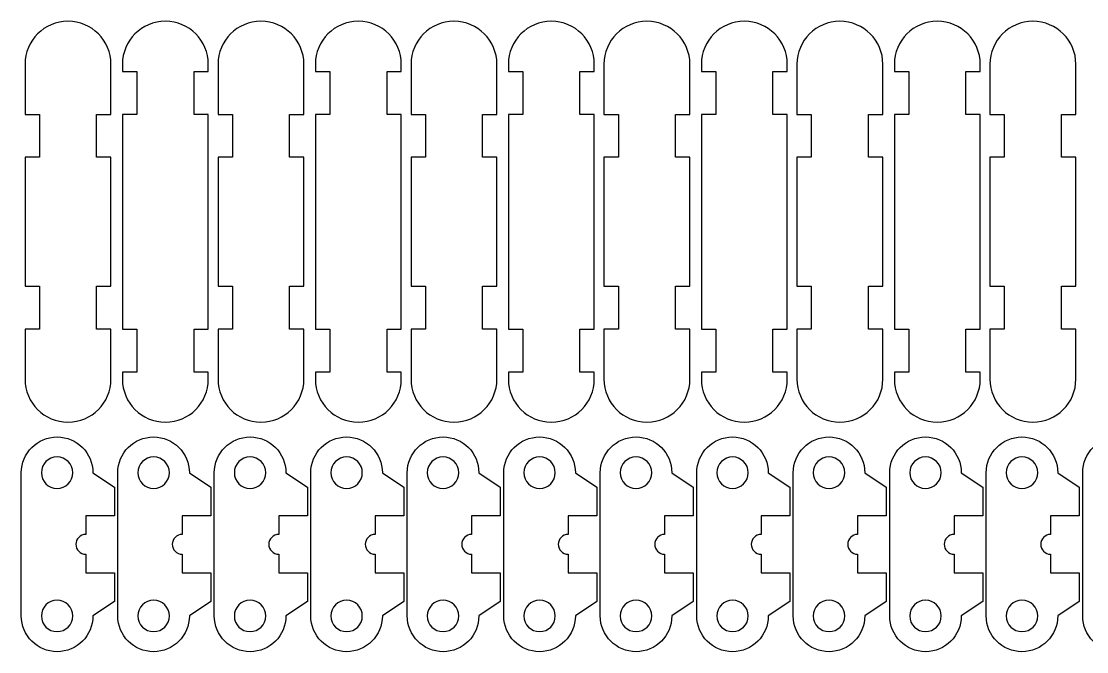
# Model space of a CAD drawing. Header units: inches. Extents: x 1117 to 1992, y -2324 to -585.
# Drawn here: x 1520.1 to 1594.5, y -2239.3 to -2195.3 of the extents above; entities that cross this region are included whole.
import ezdxf

# ---------------------------------------------------------------- set-up
doc = ezdxf.new("R2010")
doc.units = ezdxf.units.IN
doc.header["$MEASUREMENT"] = 0
doc.layers.add('Layer 1', color=7, linetype='Continuous')

msp = doc.modelspace()

# ---------------------------------------------------------------- linework, layer by layer
at = {"layer": 'Layer 1', "color": 18, "lineweight": 30, "true_color": 0x010101}
for points, knots in [([(1520.374, -2220.304), (1520.374, -2220.304), (1520.374, -2216.804), (1520.374, -2216.804), (1520.374, -2216.804), (1521.375, -2216.804), (1521.375, -2216.804), (1521.375, -2216.804), (1521.375, -2213.804), (1521.375, -2213.804), (1521.375, -2213.804), (1520.374, -2213.804), (1520.374, -2213.804), (1520.374, -2213.804), (1520.374, -2204.803), (1520.374, -2204.803), (1520.374, -2204.803), (1521.375, -2204.803), (1521.375, -2204.803), (1521.375, -2204.803), (1521.375, -2201.803), (1521.375, -2201.803), (1521.375, -2201.803), (1520.374, -2201.803), (1520.374, -2201.803), (1520.374, -2201.803), (1520.374, -2198.303), (1520.374, -2198.303), (1520.374, -2196.647), (1521.717, -2195.303), (1523.374, -2195.303), (1525.03, -2195.303), (1526.374, -2196.647), (1526.374, -2198.303), (1526.374, -2198.303), (1526.374, -2201.803), (1526.374, -2201.803), (1526.374, -2201.803), (1525.376, -2201.803), (1525.376, -2201.803), (1525.376, -2201.803), (1525.376, -2204.803), (1525.376, -2204.803), (1525.376, -2204.803), (1526.374, -2204.803), (1526.374, -2204.803), (1526.374, -2204.803), (1526.374, -2213.804), (1526.374, -2213.804), (1526.374, -2213.804), (1525.376, -2213.804), (1525.376, -2213.804), (1525.376, -2213.804), (1525.376, -2216.804), (1525.376, -2216.804), (1525.376, -2216.804), (1526.374, -2216.804), (1526.374, -2216.804), (1526.374, -2216.804), (1526.374, -2220.304), (1526.374, -2220.304), (1526.374, -2221.961), (1525.03, -2223.304), (1523.374, -2223.304), (1521.717, -2223.304), (1520.374, -2221.961), (1520.374, -2220.304)], [0, 0, 0, 0, 1, 1, 1, 2, 2, 2, 3, 3, 3, 4, 4, 4, 5, 5, 5, 6, 6, 6, 7, 7, 7, 8, 8, 8, 9, 9, 9, 10, 10, 10, 11, 11, 11, 12, 12, 12, 13, 13, 13, 14, 14, 14, 15, 15, 15, 16, 16, 16, 17, 17, 17, 18, 18, 18, 19, 19, 19, 20, 20, 20, 21, 21, 21, 22, 22, 22, 22]), ([(1527.175, -2220.304), (1527.175, -2220.304), (1527.175, -2219.805), (1527.175, -2219.805), (1527.175, -2219.805), (1528.176, -2219.805), (1528.176, -2219.805), (1528.176, -2219.805), (1528.176, -2216.805), (1528.176, -2216.805), (1528.176, -2216.805), (1527.175, -2216.805), (1527.175, -2216.805), (1527.175, -2216.805), (1527.175, -2201.805), (1527.175, -2201.805), (1527.175, -2201.805), (1528.176, -2201.805), (1528.176, -2201.805), (1528.176, -2201.805), (1528.176, -2198.804), (1528.176, -2198.804), (1528.176, -2198.804), (1527.175, -2198.804), (1527.175, -2198.804), (1527.175, -2198.804), (1527.175, -2198.303), (1527.175, -2198.303), (1527.175, -2196.647), (1528.518, -2195.303), (1530.175, -2195.303), (1531.832, -2195.303), (1533.175, -2196.647), (1533.175, -2198.303), (1533.175, -2198.303), (1533.175, -2198.804), (1533.175, -2198.804), (1533.175, -2198.804), (1532.177, -2198.804), (1532.177, -2198.804), (1532.177, -2198.804), (1532.177, -2201.805), (1532.177, -2201.805), (1532.177, -2201.805), (1533.175, -2201.805), (1533.175, -2201.805), (1533.175, -2201.805), (1533.175, -2216.805), (1533.175, -2216.805), (1533.175, -2216.805), (1532.177, -2216.805), (1532.177, -2216.805), (1532.177, -2216.805), (1532.177, -2219.805), (1532.177, -2219.805), (1532.177, -2219.805), (1533.175, -2219.805), (1533.175, -2219.805), (1533.175, -2219.805), (1533.175, -2220.304), (1533.175, -2220.304), (1533.175, -2221.961), (1531.832, -2223.304), (1530.175, -2223.304), (1528.518, -2223.304), (1527.175, -2221.961), (1527.175, -2220.304)], [0, 0, 0, 0, 1, 1, 1, 2, 2, 2, 3, 3, 3, 4, 4, 4, 5, 5, 5, 6, 6, 6, 7, 7, 7, 8, 8, 8, 9, 9, 9, 10, 10, 10, 11, 11, 11, 12, 12, 12, 13, 13, 13, 14, 14, 14, 15, 15, 15, 16, 16, 16, 17, 17, 17, 18, 18, 18, 19, 19, 19, 20, 20, 20, 21, 21, 21, 22, 22, 22, 22]), ([(1533.854, -2220.304), (1533.854, -2220.304), (1533.854, -2216.804), (1533.854, -2216.804), (1533.854, -2216.804), (1534.855, -2216.804), (1534.855, -2216.804), (1534.855, -2216.804), (1534.855, -2213.804), (1534.855, -2213.804), (1534.855, -2213.804), (1533.854, -2213.804), (1533.854, -2213.804), (1533.854, -2213.804), (1533.854, -2204.803), (1533.854, -2204.803), (1533.854, -2204.803), (1534.855, -2204.803), (1534.855, -2204.803), (1534.855, -2204.803), (1534.855, -2201.803), (1534.855, -2201.803), (1534.855, -2201.803), (1533.854, -2201.803), (1533.854, -2201.803), (1533.854, -2201.803), (1533.854, -2198.303), (1533.854, -2198.303), (1533.854, -2196.647), (1535.197, -2195.303), (1536.854, -2195.303), (1538.51, -2195.303), (1539.854, -2196.647), (1539.854, -2198.303), (1539.854, -2198.303), (1539.854, -2201.803), (1539.854, -2201.803), (1539.854, -2201.803), (1538.856, -2201.803), (1538.856, -2201.803), (1538.856, -2201.803), (1538.856, -2204.803), (1538.856, -2204.803), (1538.856, -2204.803), (1539.854, -2204.803), (1539.854, -2204.803), (1539.854, -2204.803), (1539.854, -2213.804), (1539.854, -2213.804), (1539.854, -2213.804), (1538.856, -2213.804), (1538.856, -2213.804), (1538.856, -2213.804), (1538.856, -2216.804), (1538.856, -2216.804), (1538.856, -2216.804), (1539.854, -2216.804), (1539.854, -2216.804), (1539.854, -2216.804), (1539.854, -2220.304), (1539.854, -2220.304), (1539.854, -2221.961), (1538.51, -2223.304), (1536.854, -2223.304), (1535.197, -2223.304), (1533.854, -2221.961), (1533.854, -2220.304)], [0, 0, 0, 0, 1, 1, 1, 2, 2, 2, 3, 3, 3, 4, 4, 4, 5, 5, 5, 6, 6, 6, 7, 7, 7, 8, 8, 8, 9, 9, 9, 10, 10, 10, 11, 11, 11, 12, 12, 12, 13, 13, 13, 14, 14, 14, 15, 15, 15, 16, 16, 16, 17, 17, 17, 18, 18, 18, 19, 19, 19, 20, 20, 20, 21, 21, 21, 22, 22, 22, 22]), ([(1540.655, -2220.304), (1540.655, -2220.304), (1540.655, -2219.805), (1540.655, -2219.805), (1540.655, -2219.805), (1541.656, -2219.805), (1541.656, -2219.805), (1541.656, -2219.805), (1541.656, -2216.805), (1541.656, -2216.805), (1541.656, -2216.805), (1540.655, -2216.805), (1540.655, -2216.805), (1540.655, -2216.805), (1540.655, -2201.805), (1540.655, -2201.805), (1540.655, -2201.805), (1541.656, -2201.805), (1541.656, -2201.805), (1541.656, -2201.805), (1541.656, -2198.804), (1541.656, -2198.804), (1541.656, -2198.804), (1540.655, -2198.804), (1540.655, -2198.804), (1540.655, -2198.804), (1540.655, -2198.303), (1540.655, -2198.303), (1540.655, -2196.647), (1541.998, -2195.303), (1543.655, -2195.303), (1545.312, -2195.303), (1546.655, -2196.647), (1546.655, -2198.303), (1546.655, -2198.303), (1546.655, -2198.804), (1546.655, -2198.804), (1546.655, -2198.804), (1545.657, -2198.804), (1545.657, -2198.804), (1545.657, -2198.804), (1545.657, -2201.805), (1545.657, -2201.805), (1545.657, -2201.805), (1546.655, -2201.805), (1546.655, -2201.805), (1546.655, -2201.805), (1546.655, -2216.805), (1546.655, -2216.805), (1546.655, -2216.805), (1545.657, -2216.805), (1545.657, -2216.805), (1545.657, -2216.805), (1545.657, -2219.805), (1545.657, -2219.805), (1545.657, -2219.805), (1546.655, -2219.805), (1546.655, -2219.805), (1546.655, -2219.805), (1546.655, -2220.304), (1546.655, -2220.304), (1546.655, -2221.961), (1545.312, -2223.304), (1543.655, -2223.304), (1541.998, -2223.304), (1540.655, -2221.961), (1540.655, -2220.304)], [0, 0, 0, 0, 1, 1, 1, 2, 2, 2, 3, 3, 3, 4, 4, 4, 5, 5, 5, 6, 6, 6, 7, 7, 7, 8, 8, 8, 9, 9, 9, 10, 10, 10, 11, 11, 11, 12, 12, 12, 13, 13, 13, 14, 14, 14, 15, 15, 15, 16, 16, 16, 17, 17, 17, 18, 18, 18, 19, 19, 19, 20, 20, 20, 21, 21, 21, 22, 22, 22, 22]), ([(1547.334, -2220.304), (1547.334, -2220.304), (1547.334, -2216.804), (1547.334, -2216.804), (1547.334, -2216.804), (1548.335, -2216.804), (1548.335, -2216.804), (1548.335, -2216.804), (1548.335, -2213.804), (1548.335, -2213.804), (1548.335, -2213.804), (1547.334, -2213.804), (1547.334, -2213.804), (1547.334, -2213.804), (1547.334, -2204.803), (1547.334, -2204.803), (1547.334, -2204.803), (1548.335, -2204.803), (1548.335, -2204.803), (1548.335, -2204.803), (1548.335, -2201.803), (1548.335, -2201.803), (1548.335, -2201.803), (1547.334, -2201.803), (1547.334, -2201.803), (1547.334, -2201.803), (1547.334, -2198.303), (1547.334, -2198.303), (1547.334, -2196.647), (1548.678, -2195.303), (1550.334, -2195.303), (1551.99, -2195.303), (1553.334, -2196.647), (1553.334, -2198.303), (1553.334, -2198.303), (1553.334, -2201.803), (1553.334, -2201.803), (1553.334, -2201.803), (1552.336, -2201.803), (1552.336, -2201.803), (1552.336, -2201.803), (1552.336, -2204.803), (1552.336, -2204.803), (1552.336, -2204.803), (1553.334, -2204.803), (1553.334, -2204.803), (1553.334, -2204.803), (1553.334, -2213.804), (1553.334, -2213.804), (1553.334, -2213.804), (1552.336, -2213.804), (1552.336, -2213.804), (1552.336, -2213.804), (1552.336, -2216.804), (1552.336, -2216.804), (1552.336, -2216.804), (1553.334, -2216.804), (1553.334, -2216.804), (1553.334, -2216.804), (1553.334, -2220.304), (1553.334, -2220.304), (1553.334, -2221.961), (1551.99, -2223.304), (1550.334, -2223.304), (1548.678, -2223.304), (1547.334, -2221.961), (1547.334, -2220.304)], [0, 0, 0, 0, 1, 1, 1, 2, 2, 2, 3, 3, 3, 4, 4, 4, 5, 5, 5, 6, 6, 6, 7, 7, 7, 8, 8, 8, 9, 9, 9, 10, 10, 10, 11, 11, 11, 12, 12, 12, 13, 13, 13, 14, 14, 14, 15, 15, 15, 16, 16, 16, 17, 17, 17, 18, 18, 18, 19, 19, 19, 20, 20, 20, 21, 21, 21, 22, 22, 22, 22]), ([(1554.135, -2220.304), (1554.135, -2220.304), (1554.135, -2219.805), (1554.135, -2219.805), (1554.135, -2219.805), (1555.136, -2219.805), (1555.136, -2219.805), (1555.136, -2219.805), (1555.136, -2216.805), (1555.136, -2216.805), (1555.136, -2216.805), (1554.135, -2216.805), (1554.135, -2216.805), (1554.135, -2216.805), (1554.135, -2201.805), (1554.135, -2201.805), (1554.135, -2201.805), (1555.136, -2201.805), (1555.136, -2201.805), (1555.136, -2201.805), (1555.136, -2198.804), (1555.136, -2198.804), (1555.136, -2198.804), (1554.135, -2198.804), (1554.135, -2198.804), (1554.135, -2198.804), (1554.135, -2198.303), (1554.135, -2198.303), (1554.135, -2196.647), (1555.478, -2195.303), (1557.135, -2195.303), (1558.792, -2195.303), (1560.135, -2196.647), (1560.135, -2198.303), (1560.135, -2198.303), (1560.135, -2198.804), (1560.135, -2198.804), (1560.135, -2198.804), (1559.137, -2198.804), (1559.137, -2198.804), (1559.137, -2198.804), (1559.137, -2201.805), (1559.137, -2201.805), (1559.137, -2201.805), (1560.135, -2201.805), (1560.135, -2201.805), (1560.135, -2201.805), (1560.135, -2216.805), (1560.135, -2216.805), (1560.135, -2216.805), (1559.137, -2216.805), (1559.137, -2216.805), (1559.137, -2216.805), (1559.137, -2219.805), (1559.137, -2219.805), (1559.137, -2219.805), (1560.135, -2219.805), (1560.135, -2219.805), (1560.135, -2219.805), (1560.135, -2220.304), (1560.135, -2220.304), (1560.135, -2221.961), (1558.792, -2223.304), (1557.135, -2223.304), (1555.478, -2223.304), (1554.135, -2221.961), (1554.135, -2220.304)], [0, 0, 0, 0, 1, 1, 1, 2, 2, 2, 3, 3, 3, 4, 4, 4, 5, 5, 5, 6, 6, 6, 7, 7, 7, 8, 8, 8, 9, 9, 9, 10, 10, 10, 11, 11, 11, 12, 12, 12, 13, 13, 13, 14, 14, 14, 15, 15, 15, 16, 16, 16, 17, 17, 17, 18, 18, 18, 19, 19, 19, 20, 20, 20, 21, 21, 21, 22, 22, 22, 22]), ([(1560.813, -2220.304), (1560.813, -2220.304), (1560.813, -2216.804), (1560.813, -2216.804), (1560.813, -2216.804), (1561.815, -2216.804), (1561.815, -2216.804), (1561.815, -2216.804), (1561.815, -2213.804), (1561.815, -2213.804), (1561.815, -2213.804), (1560.813, -2213.804), (1560.813, -2213.804), (1560.813, -2213.804), (1560.813, -2204.803), (1560.813, -2204.803), (1560.813, -2204.803), (1561.815, -2204.803), (1561.815, -2204.803), (1561.815, -2204.803), (1561.815, -2201.803), (1561.815, -2201.803), (1561.815, -2201.803), (1560.813, -2201.803), (1560.813, -2201.803), (1560.813, -2201.803), (1560.813, -2198.303), (1560.813, -2198.303), (1560.813, -2196.647), (1562.158, -2195.303), (1563.814, -2195.303), (1565.47, -2195.303), (1566.814, -2196.647), (1566.814, -2198.303), (1566.814, -2198.303), (1566.814, -2201.803), (1566.814, -2201.803), (1566.814, -2201.803), (1565.816, -2201.803), (1565.816, -2201.803), (1565.816, -2201.803), (1565.816, -2204.803), (1565.816, -2204.803), (1565.816, -2204.803), (1566.814, -2204.803), (1566.814, -2204.803), (1566.814, -2204.803), (1566.814, -2213.804), (1566.814, -2213.804), (1566.814, -2213.804), (1565.816, -2213.804), (1565.816, -2213.804), (1565.816, -2213.804), (1565.816, -2216.804), (1565.816, -2216.804), (1565.816, -2216.804), (1566.814, -2216.804), (1566.814, -2216.804), (1566.814, -2216.804), (1566.814, -2220.304), (1566.814, -2220.304), (1566.814, -2221.961), (1565.47, -2223.304), (1563.814, -2223.304), (1562.158, -2223.304), (1560.813, -2221.961), (1560.813, -2220.304)], [0, 0, 0, 0, 1, 1, 1, 2, 2, 2, 3, 3, 3, 4, 4, 4, 5, 5, 5, 6, 6, 6, 7, 7, 7, 8, 8, 8, 9, 9, 9, 10, 10, 10, 11, 11, 11, 12, 12, 12, 13, 13, 13, 14, 14, 14, 15, 15, 15, 16, 16, 16, 17, 17, 17, 18, 18, 18, 19, 19, 19, 20, 20, 20, 21, 21, 21, 22, 22, 22, 22]), ([(1567.615, -2220.304), (1567.615, -2220.304), (1567.615, -2219.805), (1567.615, -2219.805), (1567.615, -2219.805), (1568.616, -2219.805), (1568.616, -2219.805), (1568.616, -2219.805), (1568.616, -2216.805), (1568.616, -2216.805), (1568.616, -2216.805), (1567.615, -2216.805), (1567.615, -2216.805), (1567.615, -2216.805), (1567.615, -2201.805), (1567.615, -2201.805), (1567.615, -2201.805), (1568.616, -2201.805), (1568.616, -2201.805), (1568.616, -2201.805), (1568.616, -2198.804), (1568.616, -2198.804), (1568.616, -2198.804), (1567.615, -2198.804), (1567.615, -2198.804), (1567.615, -2198.804), (1567.615, -2198.303), (1567.615, -2198.303), (1567.615, -2196.647), (1568.958, -2195.303), (1570.615, -2195.303), (1572.272, -2195.303), (1573.615, -2196.647), (1573.615, -2198.303), (1573.615, -2198.303), (1573.615, -2198.804), (1573.615, -2198.804), (1573.615, -2198.804), (1572.616, -2198.804), (1572.616, -2198.804), (1572.616, -2198.804), (1572.616, -2201.805), (1572.616, -2201.805), (1572.616, -2201.805), (1573.615, -2201.805), (1573.615, -2201.805), (1573.615, -2201.805), (1573.615, -2216.805), (1573.615, -2216.805), (1573.615, -2216.805), (1572.616, -2216.805), (1572.616, -2216.805), (1572.616, -2216.805), (1572.616, -2219.805), (1572.616, -2219.805), (1572.616, -2219.805), (1573.615, -2219.805), (1573.615, -2219.805), (1573.615, -2219.805), (1573.615, -2220.304), (1573.615, -2220.304), (1573.615, -2221.961), (1572.272, -2223.304), (1570.615, -2223.304), (1568.958, -2223.304), (1567.615, -2221.961), (1567.615, -2220.304)], [0, 0, 0, 0, 1, 1, 1, 2, 2, 2, 3, 3, 3, 4, 4, 4, 5, 5, 5, 6, 6, 6, 7, 7, 7, 8, 8, 8, 9, 9, 9, 10, 10, 10, 11, 11, 11, 12, 12, 12, 13, 13, 13, 14, 14, 14, 15, 15, 15, 16, 16, 16, 17, 17, 17, 18, 18, 18, 19, 19, 19, 20, 20, 20, 21, 21, 21, 22, 22, 22, 22]), ([(1574.293, -2220.304), (1574.293, -2220.304), (1574.293, -2216.804), (1574.293, -2216.804), (1574.293, -2216.804), (1575.295, -2216.804), (1575.295, -2216.804), (1575.295, -2216.804), (1575.295, -2213.804), (1575.295, -2213.804), (1575.295, -2213.804), (1574.293, -2213.804), (1574.293, -2213.804), (1574.293, -2213.804), (1574.293, -2204.803), (1574.293, -2204.803), (1574.293, -2204.803), (1575.295, -2204.803), (1575.295, -2204.803), (1575.295, -2204.803), (1575.295, -2201.803), (1575.295, -2201.803), (1575.295, -2201.803), (1574.293, -2201.803), (1574.293, -2201.803), (1574.293, -2201.803), (1574.293, -2198.303), (1574.293, -2198.303), (1574.293, -2196.647), (1575.638, -2195.303), (1577.294, -2195.303), (1578.95, -2195.303), (1580.294, -2196.647), (1580.294, -2198.303), (1580.294, -2198.303), (1580.294, -2201.803), (1580.294, -2201.803), (1580.294, -2201.803), (1579.296, -2201.803), (1579.296, -2201.803), (1579.296, -2201.803), (1579.296, -2204.803), (1579.296, -2204.803), (1579.296, -2204.803), (1580.294, -2204.803), (1580.294, -2204.803), (1580.294, -2204.803), (1580.294, -2213.804), (1580.294, -2213.804), (1580.294, -2213.804), (1579.296, -2213.804), (1579.296, -2213.804), (1579.296, -2213.804), (1579.296, -2216.804), (1579.296, -2216.804), (1579.296, -2216.804), (1580.294, -2216.804), (1580.294, -2216.804), (1580.294, -2216.804), (1580.294, -2220.304), (1580.294, -2220.304), (1580.294, -2221.961), (1578.95, -2223.304), (1577.294, -2223.304), (1575.637, -2223.304), (1574.293, -2221.961), (1574.293, -2220.304)], [0, 0, 0, 0, 1, 1, 1, 2, 2, 2, 3, 3, 3, 4, 4, 4, 5, 5, 5, 6, 6, 6, 7, 7, 7, 8, 8, 8, 9, 9, 9, 10, 10, 10, 11, 11, 11, 12, 12, 12, 13, 13, 13, 14, 14, 14, 15, 15, 15, 16, 16, 16, 17, 17, 17, 18, 18, 18, 19, 19, 19, 20, 20, 20, 21, 21, 21, 22, 22, 22, 22]), ([(1581.095, -2220.304), (1581.095, -2220.304), (1581.095, -2219.805), (1581.095, -2219.805), (1581.095, -2219.805), (1582.096, -2219.805), (1582.096, -2219.805), (1582.096, -2219.805), (1582.096, -2216.805), (1582.096, -2216.805), (1582.096, -2216.805), (1581.095, -2216.805), (1581.095, -2216.805), (1581.095, -2216.805), (1581.095, -2201.805), (1581.095, -2201.805), (1581.095, -2201.805), (1582.096, -2201.805), (1582.096, -2201.805), (1582.096, -2201.805), (1582.096, -2198.804), (1582.096, -2198.804), (1582.096, -2198.804), (1581.095, -2198.804), (1581.095, -2198.804), (1581.095, -2198.804), (1581.095, -2198.303), (1581.095, -2198.303), (1581.095, -2196.647), (1582.438, -2195.303), (1584.095, -2195.303), (1585.752, -2195.303), (1587.095, -2196.647), (1587.095, -2198.303), (1587.095, -2198.303), (1587.095, -2198.804), (1587.095, -2198.804), (1587.095, -2198.804), (1586.096, -2198.804), (1586.096, -2198.804), (1586.096, -2198.804), (1586.096, -2201.805), (1586.096, -2201.805), (1586.096, -2201.805), (1587.095, -2201.805), (1587.095, -2201.805), (1587.095, -2201.805), (1587.095, -2216.805), (1587.095, -2216.805), (1587.095, -2216.805), (1586.096, -2216.805), (1586.096, -2216.805), (1586.096, -2216.805), (1586.096, -2219.805), (1586.096, -2219.805), (1586.096, -2219.805), (1587.095, -2219.805), (1587.095, -2219.805), (1587.095, -2219.805), (1587.095, -2220.304), (1587.095, -2220.304), (1587.095, -2221.961), (1585.752, -2223.304), (1584.095, -2223.304), (1582.438, -2223.304), (1581.095, -2221.961), (1581.095, -2220.304)], [0, 0, 0, 0, 1, 1, 1, 2, 2, 2, 3, 3, 3, 4, 4, 4, 5, 5, 5, 6, 6, 6, 7, 7, 7, 8, 8, 8, 9, 9, 9, 10, 10, 10, 11, 11, 11, 12, 12, 12, 13, 13, 13, 14, 14, 14, 15, 15, 15, 16, 16, 16, 17, 17, 17, 18, 18, 18, 19, 19, 19, 20, 20, 20, 21, 21, 21, 22, 22, 22, 22]), ([(1587.774, -2220.304), (1587.774, -2220.304), (1587.774, -2216.804), (1587.774, -2216.804), (1587.774, -2216.804), (1588.775, -2216.804), (1588.775, -2216.804), (1588.775, -2216.804), (1588.775, -2213.804), (1588.775, -2213.804), (1588.775, -2213.804), (1587.774, -2213.804), (1587.774, -2213.804), (1587.774, -2213.804), (1587.774, -2204.803), (1587.774, -2204.803), (1587.774, -2204.803), (1588.775, -2204.803), (1588.775, -2204.803), (1588.775, -2204.803), (1588.775, -2201.803), (1588.775, -2201.803), (1588.775, -2201.803), (1587.774, -2201.803), (1587.774, -2201.803), (1587.774, -2201.803), (1587.774, -2198.303), (1587.774, -2198.303), (1587.774, -2196.647), (1589.117, -2195.303), (1590.774, -2195.303), (1592.43, -2195.303), (1593.774, -2196.647), (1593.774, -2198.303), (1593.774, -2198.303), (1593.774, -2201.803), (1593.774, -2201.803), (1593.774, -2201.803), (1592.776, -2201.803), (1592.776, -2201.803), (1592.776, -2201.803), (1592.776, -2204.803), (1592.776, -2204.803), (1592.776, -2204.803), (1593.774, -2204.803), (1593.774, -2204.803), (1593.774, -2204.803), (1593.774, -2213.804), (1593.774, -2213.804), (1593.774, -2213.804), (1592.776, -2213.804), (1592.776, -2213.804), (1592.776, -2213.804), (1592.776, -2216.804), (1592.776, -2216.804), (1592.776, -2216.804), (1593.774, -2216.804), (1593.774, -2216.804), (1593.774, -2216.804), (1593.774, -2220.304), (1593.774, -2220.304), (1593.774, -2221.961), (1592.43, -2223.304), (1590.774, -2223.304), (1589.117, -2223.304), (1587.774, -2221.961), (1587.774, -2220.304)], [0, 0, 0, 0, 1, 1, 1, 2, 2, 2, 3, 3, 3, 4, 4, 4, 5, 5, 5, 6, 6, 6, 7, 7, 7, 8, 8, 8, 9, 9, 9, 10, 10, 10, 11, 11, 11, 12, 12, 12, 13, 13, 13, 14, 14, 14, 15, 15, 15, 16, 16, 16, 17, 17, 17, 18, 18, 18, 19, 19, 19, 20, 20, 20, 21, 21, 21, 22, 22, 22, 22]), ([(1526.613, -2227.837), (1526.613, -2227.837), (1525.114, -2226.838), (1525.114, -2226.838), (1525.114, -2225.457), (1523.993, -2224.338), (1522.613, -2224.338), (1521.233, -2224.338), (1520.113, -2225.457), (1520.113, -2226.838), (1520.113, -2226.838), (1520.113, -2236.838), (1520.113, -2236.838), (1520.113, -2238.219), (1521.233, -2239.338), (1522.613, -2239.338), (1523.994, -2239.338), (1525.114, -2238.219), (1525.114, -2236.838), (1525.114, -2236.838), (1526.613, -2235.838), (1526.613, -2235.838), (1526.613, -2235.838), (1526.613, -2233.837), (1526.613, -2233.837), (1526.613, -2233.837), (1524.611, -2233.837), (1524.611, -2233.837), (1524.611, -2233.837), (1524.611, -2232.528), (1524.611, -2232.528), (1524.23, -2232.528), (1523.92, -2232.219), (1523.92, -2231.838), (1523.92, -2231.456), (1524.229, -2231.147), (1524.611, -2231.147), (1524.611, -2231.147), (1524.611, -2229.838), (1524.611, -2229.838), (1524.611, -2229.838), (1526.613, -2229.838), (1526.613, -2229.838), (1526.613, -2229.838), (1526.613, -2227.837), (1526.613, -2227.837)], [0, 0, 0, 0, 1, 1, 1, 2, 2, 2, 3, 3, 3, 4, 4, 4, 5, 5, 5, 6, 6, 6, 7, 7, 7, 8, 8, 8, 9, 9, 9, 10, 10, 10, 11, 11, 11, 12, 12, 12, 13, 13, 13, 14, 14, 14, 15, 15, 15, 15]), ([(1533.353, -2227.837), (1533.353, -2227.837), (1531.853, -2226.838), (1531.853, -2226.838), (1531.853, -2225.457), (1530.733, -2224.338), (1529.353, -2224.338), (1527.973, -2224.338), (1526.853, -2225.457), (1526.853, -2226.838), (1526.853, -2226.838), (1526.853, -2236.838), (1526.853, -2236.838), (1526.853, -2238.219), (1527.973, -2239.338), (1529.353, -2239.338), (1530.734, -2239.338), (1531.853, -2238.219), (1531.853, -2236.838), (1531.853, -2236.838), (1533.353, -2235.838), (1533.353, -2235.838), (1533.353, -2235.838), (1533.353, -2233.837), (1533.353, -2233.837), (1533.353, -2233.837), (1531.351, -2233.837), (1531.351, -2233.837), (1531.351, -2233.837), (1531.351, -2232.528), (1531.351, -2232.528), (1530.969, -2232.528), (1530.66, -2232.219), (1530.66, -2231.838), (1530.66, -2231.456), (1530.969, -2231.147), (1531.351, -2231.147), (1531.351, -2231.147), (1531.351, -2229.838), (1531.351, -2229.838), (1531.351, -2229.838), (1533.353, -2229.838), (1533.353, -2229.838), (1533.353, -2229.838), (1533.353, -2227.837), (1533.353, -2227.837)], [0, 0, 0, 0, 1, 1, 1, 2, 2, 2, 3, 3, 3, 4, 4, 4, 5, 5, 5, 6, 6, 6, 7, 7, 7, 8, 8, 8, 9, 9, 9, 10, 10, 10, 11, 11, 11, 12, 12, 12, 13, 13, 13, 14, 14, 14, 15, 15, 15, 15]), ([(1540.093, -2227.837), (1540.093, -2227.837), (1538.593, -2226.838), (1538.593, -2226.838), (1538.593, -2225.457), (1537.473, -2224.338), (1536.093, -2224.338), (1534.713, -2224.338), (1533.592, -2225.457), (1533.592, -2226.838), (1533.592, -2226.838), (1533.592, -2236.838), (1533.592, -2236.838), (1533.592, -2238.219), (1534.713, -2239.338), (1536.093, -2239.338), (1537.473, -2239.338), (1538.593, -2238.219), (1538.593, -2236.838), (1538.593, -2236.838), (1540.093, -2235.838), (1540.093, -2235.838), (1540.093, -2235.838), (1540.093, -2233.837), (1540.093, -2233.837), (1540.093, -2233.837), (1538.091, -2233.837), (1538.091, -2233.837), (1538.091, -2233.837), (1538.091, -2232.528), (1538.091, -2232.528), (1537.709, -2232.528), (1537.4, -2232.219), (1537.4, -2231.838), (1537.4, -2231.456), (1537.709, -2231.147), (1538.091, -2231.147), (1538.091, -2231.147), (1538.091, -2229.838), (1538.091, -2229.838), (1538.091, -2229.838), (1540.093, -2229.838), (1540.093, -2229.838), (1540.093, -2229.838), (1540.093, -2227.837), (1540.093, -2227.837)], [0, 0, 0, 0, 1, 1, 1, 2, 2, 2, 3, 3, 3, 4, 4, 4, 5, 5, 5, 6, 6, 6, 7, 7, 7, 8, 8, 8, 9, 9, 9, 10, 10, 10, 11, 11, 11, 12, 12, 12, 13, 13, 13, 14, 14, 14, 15, 15, 15, 15]), ([(1546.832, -2227.837), (1546.832, -2227.837), (1545.333, -2226.838), (1545.333, -2226.838), (1545.333, -2225.457), (1544.213, -2224.338), (1542.832, -2224.338), (1541.452, -2224.338), (1540.332, -2225.457), (1540.332, -2226.838), (1540.332, -2226.838), (1540.332, -2236.838), (1540.332, -2236.838), (1540.332, -2238.219), (1541.452, -2239.338), (1542.832, -2239.338), (1544.213, -2239.338), (1545.333, -2238.219), (1545.333, -2236.838), (1545.333, -2236.838), (1546.832, -2235.838), (1546.832, -2235.838), (1546.832, -2235.838), (1546.832, -2233.837), (1546.832, -2233.837), (1546.832, -2233.837), (1544.83, -2233.837), (1544.83, -2233.837), (1544.83, -2233.837), (1544.83, -2232.528), (1544.83, -2232.528), (1544.449, -2232.528), (1544.14, -2232.219), (1544.14, -2231.838), (1544.14, -2231.456), (1544.449, -2231.147), (1544.83, -2231.147), (1544.83, -2231.147), (1544.83, -2229.838), (1544.83, -2229.838), (1544.83, -2229.838), (1546.832, -2229.838), (1546.832, -2229.838), (1546.832, -2229.838), (1546.832, -2227.837), (1546.832, -2227.837)], [0, 0, 0, 0, 1, 1, 1, 2, 2, 2, 3, 3, 3, 4, 4, 4, 5, 5, 5, 6, 6, 6, 7, 7, 7, 8, 8, 8, 9, 9, 9, 10, 10, 10, 11, 11, 11, 12, 12, 12, 13, 13, 13, 14, 14, 14, 15, 15, 15, 15]), ([(1553.572, -2227.837), (1553.572, -2227.837), (1552.072, -2226.838), (1552.072, -2226.838), (1552.072, -2225.457), (1550.952, -2224.338), (1549.572, -2224.338), (1548.192, -2224.338), (1547.071, -2225.457), (1547.071, -2226.838), (1547.071, -2226.838), (1547.071, -2236.838), (1547.071, -2236.838), (1547.071, -2238.219), (1548.192, -2239.338), (1549.572, -2239.338), (1550.953, -2239.338), (1552.072, -2238.219), (1552.072, -2236.838), (1552.072, -2236.838), (1553.572, -2235.838), (1553.572, -2235.838), (1553.572, -2235.838), (1553.572, -2233.837), (1553.572, -2233.837), (1553.572, -2233.837), (1551.57, -2233.837), (1551.57, -2233.837), (1551.57, -2233.837), (1551.57, -2232.528), (1551.57, -2232.528), (1551.188, -2232.528), (1550.879, -2232.219), (1550.879, -2231.838), (1550.879, -2231.456), (1551.188, -2231.147), (1551.57, -2231.147), (1551.57, -2231.147), (1551.57, -2229.838), (1551.57, -2229.838), (1551.57, -2229.838), (1553.572, -2229.838), (1553.572, -2229.838), (1553.572, -2229.838), (1553.572, -2227.837), (1553.572, -2227.837)], [0, 0, 0, 0, 1, 1, 1, 2, 2, 2, 3, 3, 3, 4, 4, 4, 5, 5, 5, 6, 6, 6, 7, 7, 7, 8, 8, 8, 9, 9, 9, 10, 10, 10, 11, 11, 11, 12, 12, 12, 13, 13, 13, 14, 14, 14, 15, 15, 15, 15]), ([(1560.312, -2227.837), (1560.312, -2227.837), (1558.812, -2226.838), (1558.812, -2226.838), (1558.812, -2225.457), (1557.692, -2224.338), (1556.312, -2224.338), (1554.931, -2224.338), (1553.811, -2225.457), (1553.811, -2226.838), (1553.811, -2226.838), (1553.811, -2236.838), (1553.811, -2236.838), (1553.811, -2238.219), (1554.931, -2239.338), (1556.312, -2239.338), (1557.692, -2239.338), (1558.812, -2238.219), (1558.812, -2236.838), (1558.812, -2236.838), (1560.312, -2235.838), (1560.312, -2235.838), (1560.312, -2235.838), (1560.312, -2233.837), (1560.312, -2233.837), (1560.312, -2233.837), (1558.31, -2233.837), (1558.31, -2233.837), (1558.31, -2233.837), (1558.31, -2232.528), (1558.31, -2232.528), (1557.928, -2232.528), (1557.619, -2232.219), (1557.619, -2231.838), (1557.619, -2231.456), (1557.928, -2231.147), (1558.31, -2231.147), (1558.31, -2231.147), (1558.31, -2229.838), (1558.31, -2229.838), (1558.31, -2229.838), (1560.312, -2229.838), (1560.312, -2229.838), (1560.312, -2229.838), (1560.312, -2227.837), (1560.312, -2227.837)], [0, 0, 0, 0, 1, 1, 1, 2, 2, 2, 3, 3, 3, 4, 4, 4, 5, 5, 5, 6, 6, 6, 7, 7, 7, 8, 8, 8, 9, 9, 9, 10, 10, 10, 11, 11, 11, 12, 12, 12, 13, 13, 13, 14, 14, 14, 15, 15, 15, 15]), ([(1567.051, -2227.837), (1567.051, -2227.837), (1565.552, -2226.838), (1565.552, -2226.838), (1565.552, -2225.457), (1564.431, -2224.338), (1563.051, -2224.338), (1561.671, -2224.338), (1560.551, -2225.457), (1560.551, -2226.838), (1560.551, -2226.838), (1560.551, -2236.838), (1560.551, -2236.838), (1560.551, -2238.219), (1561.671, -2239.338), (1563.051, -2239.338), (1564.432, -2239.338), (1565.552, -2238.219), (1565.552, -2236.838), (1565.552, -2236.838), (1567.051, -2235.838), (1567.051, -2235.838), (1567.051, -2235.838), (1567.051, -2233.837), (1567.051, -2233.837), (1567.051, -2233.837), (1565.049, -2233.837), (1565.049, -2233.837), (1565.049, -2233.837), (1565.049, -2232.528), (1565.049, -2232.528), (1564.668, -2232.528), (1564.358, -2232.219), (1564.358, -2231.838), (1564.358, -2231.456), (1564.668, -2231.147), (1565.049, -2231.147), (1565.049, -2231.147), (1565.049, -2229.838), (1565.049, -2229.838), (1565.049, -2229.838), (1567.051, -2229.838), (1567.051, -2229.838), (1567.051, -2229.838), (1567.051, -2227.837), (1567.051, -2227.837)], [0, 0, 0, 0, 1, 1, 1, 2, 2, 2, 3, 3, 3, 4, 4, 4, 5, 5, 5, 6, 6, 6, 7, 7, 7, 8, 8, 8, 9, 9, 9, 10, 10, 10, 11, 11, 11, 12, 12, 12, 13, 13, 13, 14, 14, 14, 15, 15, 15, 15]), ([(1573.791, -2227.837), (1573.791, -2227.837), (1572.291, -2226.838), (1572.291, -2226.838), (1572.291, -2225.457), (1571.171, -2224.338), (1569.791, -2224.338), (1568.411, -2224.338), (1567.291, -2225.457), (1567.291, -2226.838), (1567.291, -2226.838), (1567.291, -2236.838), (1567.291, -2236.838), (1567.291, -2238.219), (1568.411, -2239.338), (1569.791, -2239.338), (1571.172, -2239.338), (1572.291, -2238.219), (1572.291, -2236.838), (1572.291, -2236.838), (1573.791, -2235.838), (1573.791, -2235.838), (1573.791, -2235.838), (1573.791, -2233.837), (1573.791, -2233.837), (1573.791, -2233.837), (1571.789, -2233.837), (1571.789, -2233.837), (1571.789, -2233.837), (1571.789, -2232.528), (1571.789, -2232.528), (1571.407, -2232.528), (1571.098, -2232.219), (1571.098, -2231.838), (1571.098, -2231.456), (1571.407, -2231.147), (1571.789, -2231.147), (1571.789, -2231.147), (1571.789, -2229.838), (1571.789, -2229.838), (1571.789, -2229.838), (1573.791, -2229.838), (1573.791, -2229.838), (1573.791, -2229.838), (1573.791, -2227.837), (1573.791, -2227.837)], [0, 0, 0, 0, 1, 1, 1, 2, 2, 2, 3, 3, 3, 4, 4, 4, 5, 5, 5, 6, 6, 6, 7, 7, 7, 8, 8, 8, 9, 9, 9, 10, 10, 10, 11, 11, 11, 12, 12, 12, 13, 13, 13, 14, 14, 14, 15, 15, 15, 15]), ([(1580.531, -2227.837), (1580.531, -2227.837), (1579.031, -2226.838), (1579.031, -2226.838), (1579.031, -2225.457), (1577.911, -2224.338), (1576.53, -2224.338), (1575.15, -2224.338), (1574.03, -2225.457), (1574.03, -2226.838), (1574.03, -2226.838), (1574.03, -2236.838), (1574.03, -2236.838), (1574.03, -2238.219), (1575.15, -2239.338), (1576.53, -2239.338), (1577.911, -2239.338), (1579.031, -2238.219), (1579.031, -2236.838), (1579.031, -2236.838), (1580.531, -2235.838), (1580.531, -2235.838), (1580.531, -2235.838), (1580.531, -2233.837), (1580.531, -2233.837), (1580.531, -2233.837), (1578.529, -2233.837), (1578.529, -2233.837), (1578.529, -2233.837), (1578.529, -2232.528), (1578.529, -2232.528), (1578.147, -2232.528), (1577.838, -2232.219), (1577.838, -2231.838), (1577.838, -2231.456), (1578.147, -2231.147), (1578.529, -2231.147), (1578.529, -2231.147), (1578.529, -2229.838), (1578.529, -2229.838), (1578.529, -2229.838), (1580.531, -2229.838), (1580.531, -2229.838), (1580.531, -2229.838), (1580.531, -2227.837), (1580.531, -2227.837)], [0, 0, 0, 0, 1, 1, 1, 2, 2, 2, 3, 3, 3, 4, 4, 4, 5, 5, 5, 6, 6, 6, 7, 7, 7, 8, 8, 8, 9, 9, 9, 10, 10, 10, 11, 11, 11, 12, 12, 12, 13, 13, 13, 14, 14, 14, 15, 15, 15, 15]), ([(1587.27, -2227.837), (1587.27, -2227.837), (1585.771, -2226.838), (1585.771, -2226.838), (1585.771, -2225.457), (1584.651, -2224.338), (1583.27, -2224.338), (1581.89, -2224.338), (1580.77, -2225.457), (1580.77, -2226.838), (1580.77, -2226.838), (1580.77, -2236.838), (1580.77, -2236.838), (1580.77, -2238.219), (1581.89, -2239.338), (1583.27, -2239.338), (1584.651, -2239.338), (1585.771, -2238.219), (1585.771, -2236.838), (1585.771, -2236.838), (1587.27, -2235.838), (1587.27, -2235.838), (1587.27, -2235.838), (1587.27, -2233.837), (1587.27, -2233.837), (1587.27, -2233.837), (1585.268, -2233.837), (1585.268, -2233.837), (1585.268, -2233.837), (1585.268, -2232.528), (1585.268, -2232.528), (1584.887, -2232.528), (1584.578, -2232.219), (1584.578, -2231.838), (1584.578, -2231.456), (1584.887, -2231.147), (1585.268, -2231.147), (1585.268, -2231.147), (1585.268, -2229.838), (1585.268, -2229.838), (1585.268, -2229.838), (1587.27, -2229.838), (1587.27, -2229.838), (1587.27, -2229.838), (1587.27, -2227.837), (1587.27, -2227.837)], [0, 0, 0, 0, 1, 1, 1, 2, 2, 2, 3, 3, 3, 4, 4, 4, 5, 5, 5, 6, 6, 6, 7, 7, 7, 8, 8, 8, 9, 9, 9, 10, 10, 10, 11, 11, 11, 12, 12, 12, 13, 13, 13, 14, 14, 14, 15, 15, 15, 15]), ([(1594.01, -2227.837), (1594.01, -2227.837), (1592.51, -2226.838), (1592.51, -2226.838), (1592.51, -2225.457), (1591.39, -2224.338), (1590.01, -2224.338), (1588.63, -2224.338), (1587.509, -2225.457), (1587.509, -2226.838), (1587.509, -2226.838), (1587.509, -2236.838), (1587.509, -2236.838), (1587.509, -2238.219), (1588.63, -2239.338), (1590.01, -2239.338), (1591.391, -2239.338), (1592.51, -2238.219), (1592.51, -2236.838), (1592.51, -2236.838), (1594.01, -2235.838), (1594.01, -2235.838), (1594.01, -2235.838), (1594.01, -2233.837), (1594.01, -2233.837), (1594.01, -2233.837), (1592.008, -2233.837), (1592.008, -2233.837), (1592.008, -2233.837), (1592.008, -2232.528), (1592.008, -2232.528), (1591.626, -2232.528), (1591.317, -2232.219), (1591.317, -2231.838), (1591.317, -2231.456), (1591.626, -2231.147), (1592.008, -2231.147), (1592.008, -2231.147), (1592.008, -2229.838), (1592.008, -2229.838), (1592.008, -2229.838), (1594.01, -2229.838), (1594.01, -2229.838), (1594.01, -2229.838), (1594.01, -2227.837), (1594.01, -2227.837)], [0, 0, 0, 0, 1, 1, 1, 2, 2, 2, 3, 3, 3, 4, 4, 4, 5, 5, 5, 6, 6, 6, 7, 7, 7, 8, 8, 8, 9, 9, 9, 10, 10, 10, 11, 11, 11, 12, 12, 12, 13, 13, 13, 14, 14, 14, 15, 15, 15, 15]), ([(1600.749, -2227.837), (1600.749, -2227.837), (1599.25, -2226.838), (1599.25, -2226.838), (1599.25, -2225.457), (1598.13, -2224.338), (1596.749, -2224.338), (1595.369, -2224.338), (1594.249, -2225.457), (1594.249, -2226.838), (1594.249, -2226.838), (1594.249, -2236.838), (1594.249, -2236.838), (1594.249, -2238.219), (1595.369, -2239.338), (1596.749, -2239.338), (1598.13, -2239.338), (1599.25, -2238.219), (1599.25, -2236.838), (1599.25, -2236.838), (1600.749, -2235.838), (1600.749, -2235.838), (1600.749, -2235.838), (1600.749, -2233.837), (1600.749, -2233.837), (1600.749, -2233.837), (1598.748, -2233.837), (1598.748, -2233.837), (1598.748, -2233.837), (1598.748, -2232.528), (1598.748, -2232.528), (1598.366, -2232.528), (1598.057, -2232.219), (1598.057, -2231.838), (1598.057, -2231.456), (1598.366, -2231.147), (1598.748, -2231.147), (1598.748, -2231.147), (1598.748, -2229.838), (1598.748, -2229.838), (1598.748, -2229.838), (1600.749, -2229.838), (1600.749, -2229.838), (1600.749, -2229.838), (1600.749, -2227.837), (1600.749, -2227.837)], [0, 0, 0, 0, 1, 1, 1, 2, 2, 2, 3, 3, 3, 4, 4, 4, 5, 5, 5, 6, 6, 6, 7, 7, 7, 8, 8, 8, 9, 9, 9, 10, 10, 10, 11, 11, 11, 12, 12, 12, 13, 13, 13, 14, 14, 14, 15, 15, 15, 15]), ([(1522.613, -2227.938), (1522.006, -2227.938), (1521.514, -2227.445), (1521.514, -2226.838), (1521.514, -2226.23), (1522.006, -2225.737), (1522.613, -2225.737), (1523.221, -2225.737), (1523.713, -2226.23), (1523.713, -2226.838), (1523.713, -2227.445), (1523.221, -2227.938), (1522.613, -2227.938)], [0, 0, 0, 0, 1, 1, 1, 2, 2, 2, 3, 3, 3, 4, 4, 4, 4]), ([(1529.353, -2227.938), (1528.746, -2227.938), (1528.253, -2227.445), (1528.253, -2226.838), (1528.253, -2226.23), (1528.746, -2225.737), (1529.353, -2225.737), (1529.961, -2225.737), (1530.453, -2226.23), (1530.453, -2226.838), (1530.453, -2227.445), (1529.96, -2227.938), (1529.353, -2227.938)], [0, 0, 0, 0, 1, 1, 1, 2, 2, 2, 3, 3, 3, 4, 4, 4, 4]), ([(1536.093, -2227.938), (1535.485, -2227.938), (1534.993, -2227.445), (1534.993, -2226.838), (1534.993, -2226.23), (1535.485, -2225.737), (1536.093, -2225.737), (1536.7, -2225.737), (1537.193, -2226.23), (1537.193, -2226.838), (1537.193, -2227.445), (1536.7, -2227.938), (1536.093, -2227.938)], [0, 0, 0, 0, 1, 1, 1, 2, 2, 2, 3, 3, 3, 4, 4, 4, 4]), ([(1542.832, -2227.938), (1542.225, -2227.938), (1541.733, -2227.445), (1541.733, -2226.838), (1541.733, -2226.23), (1542.225, -2225.737), (1542.832, -2225.737), (1543.44, -2225.737), (1543.933, -2226.23), (1543.933, -2226.838), (1543.933, -2227.445), (1543.44, -2227.938), (1542.832, -2227.938)], [0, 0, 0, 0, 1, 1, 1, 2, 2, 2, 3, 3, 3, 4, 4, 4, 4]), ([(1549.572, -2227.938), (1548.964, -2227.938), (1548.472, -2227.445), (1548.472, -2226.838), (1548.472, -2226.23), (1548.965, -2225.737), (1549.572, -2225.737), (1550.18, -2225.737), (1550.672, -2226.23), (1550.672, -2226.838), (1550.672, -2227.445), (1550.18, -2227.938), (1549.572, -2227.938)], [0, 0, 0, 0, 1, 1, 1, 2, 2, 2, 3, 3, 3, 4, 4, 4, 4]), ([(1556.312, -2227.938), (1555.704, -2227.938), (1555.212, -2227.445), (1555.212, -2226.838), (1555.212, -2226.23), (1555.705, -2225.737), (1556.312, -2225.737), (1556.919, -2225.737), (1557.412, -2226.23), (1557.412, -2226.838), (1557.412, -2227.445), (1556.919, -2227.938), (1556.312, -2227.938)], [0, 0, 0, 0, 1, 1, 1, 2, 2, 2, 3, 3, 3, 4, 4, 4, 4]), ([(1563.051, -2227.938), (1562.443, -2227.938), (1561.952, -2227.445), (1561.952, -2226.838), (1561.952, -2226.23), (1562.444, -2225.737), (1563.051, -2225.737), (1563.659, -2225.737), (1564.151, -2226.23), (1564.151, -2226.838), (1564.151, -2227.445), (1563.659, -2227.938), (1563.051, -2227.938)], [0, 0, 0, 0, 1, 1, 1, 2, 2, 2, 3, 3, 3, 4, 4, 4, 4]), ([(1569.791, -2227.938), (1569.183, -2227.938), (1568.691, -2227.445), (1568.691, -2226.838), (1568.691, -2226.23), (1569.184, -2225.737), (1569.791, -2225.737), (1570.399, -2225.737), (1570.891, -2226.23), (1570.891, -2226.838), (1570.891, -2227.445), (1570.398, -2227.938), (1569.791, -2227.938)], [0, 0, 0, 0, 1, 1, 1, 2, 2, 2, 3, 3, 3, 4, 4, 4, 4]), ([(1576.53, -2227.938), (1575.923, -2227.938), (1575.431, -2227.445), (1575.431, -2226.838), (1575.431, -2226.23), (1575.923, -2225.737), (1576.53, -2225.737), (1577.138, -2225.737), (1577.63, -2226.23), (1577.63, -2226.838), (1577.63, -2227.445), (1577.138, -2227.938), (1576.53, -2227.938)], [0, 0, 0, 0, 1, 1, 1, 2, 2, 2, 3, 3, 3, 4, 4, 4, 4]), ([(1583.27, -2227.938), (1582.663, -2227.938), (1582.17, -2227.445), (1582.17, -2226.838), (1582.17, -2226.23), (1582.663, -2225.737), (1583.27, -2225.737), (1583.878, -2225.737), (1584.37, -2226.23), (1584.37, -2226.838), (1584.37, -2227.445), (1583.877, -2227.938), (1583.27, -2227.938)], [0, 0, 0, 0, 1, 1, 1, 2, 2, 2, 3, 3, 3, 4, 4, 4, 4]), ([(1590.01, -2227.938), (1589.402, -2227.938), (1588.91, -2227.445), (1588.91, -2226.838), (1588.91, -2226.23), (1589.402, -2225.737), (1590.01, -2225.737), (1590.617, -2225.737), (1591.11, -2226.23), (1591.11, -2226.838), (1591.11, -2227.445), (1590.617, -2227.938), (1590.01, -2227.938)], [0, 0, 0, 0, 1, 1, 1, 2, 2, 2, 3, 3, 3, 4, 4, 4, 4]), ([(1522.613, -2237.937), (1522.006, -2237.937), (1521.514, -2237.445), (1521.514, -2236.837), (1521.514, -2236.229), (1522.006, -2235.737), (1522.613, -2235.737), (1523.221, -2235.737), (1523.713, -2236.229), (1523.713, -2236.837), (1523.713, -2237.445), (1523.221, -2237.937), (1522.613, -2237.937)], [0, 0, 0, 0, 1, 1, 1, 2, 2, 2, 3, 3, 3, 4, 4, 4, 4]), ([(1529.353, -2237.937), (1528.746, -2237.937), (1528.253, -2237.445), (1528.253, -2236.837), (1528.253, -2236.229), (1528.746, -2235.737), (1529.353, -2235.737), (1529.961, -2235.737), (1530.453, -2236.229), (1530.453, -2236.837), (1530.453, -2237.445), (1529.96, -2237.937), (1529.353, -2237.937)], [0, 0, 0, 0, 1, 1, 1, 2, 2, 2, 3, 3, 3, 4, 4, 4, 4]), ([(1536.093, -2237.937), (1535.485, -2237.937), (1534.993, -2237.445), (1534.993, -2236.837), (1534.993, -2236.229), (1535.485, -2235.737), (1536.093, -2235.737), (1536.7, -2235.737), (1537.193, -2236.229), (1537.193, -2236.837), (1537.193, -2237.445), (1536.7, -2237.937), (1536.093, -2237.937)], [0, 0, 0, 0, 1, 1, 1, 2, 2, 2, 3, 3, 3, 4, 4, 4, 4]), ([(1542.832, -2237.937), (1542.225, -2237.937), (1541.733, -2237.445), (1541.733, -2236.837), (1541.733, -2236.229), (1542.225, -2235.737), (1542.832, -2235.737), (1543.44, -2235.737), (1543.933, -2236.229), (1543.933, -2236.837), (1543.933, -2237.445), (1543.44, -2237.937), (1542.832, -2237.937)], [0, 0, 0, 0, 1, 1, 1, 2, 2, 2, 3, 3, 3, 4, 4, 4, 4]), ([(1549.572, -2237.937), (1548.964, -2237.937), (1548.472, -2237.445), (1548.472, -2236.837), (1548.472, -2236.229), (1548.965, -2235.737), (1549.572, -2235.737), (1550.18, -2235.737), (1550.672, -2236.229), (1550.672, -2236.837), (1550.672, -2237.445), (1550.18, -2237.937), (1549.572, -2237.937)], [0, 0, 0, 0, 1, 1, 1, 2, 2, 2, 3, 3, 3, 4, 4, 4, 4]), ([(1556.312, -2237.937), (1555.704, -2237.937), (1555.212, -2237.445), (1555.212, -2236.837), (1555.212, -2236.229), (1555.705, -2235.737), (1556.312, -2235.737), (1556.919, -2235.737), (1557.412, -2236.229), (1557.412, -2236.837), (1557.412, -2237.445), (1556.919, -2237.937), (1556.312, -2237.937)], [0, 0, 0, 0, 1, 1, 1, 2, 2, 2, 3, 3, 3, 4, 4, 4, 4]), ([(1563.051, -2237.937), (1562.443, -2237.937), (1561.952, -2237.445), (1561.952, -2236.837), (1561.952, -2236.229), (1562.444, -2235.737), (1563.051, -2235.737), (1563.659, -2235.737), (1564.151, -2236.229), (1564.151, -2236.837), (1564.151, -2237.445), (1563.659, -2237.937), (1563.051, -2237.937)], [0, 0, 0, 0, 1, 1, 1, 2, 2, 2, 3, 3, 3, 4, 4, 4, 4]), ([(1569.791, -2237.937), (1569.183, -2237.937), (1568.691, -2237.445), (1568.691, -2236.837), (1568.691, -2236.229), (1569.184, -2235.737), (1569.791, -2235.737), (1570.399, -2235.737), (1570.891, -2236.229), (1570.891, -2236.837), (1570.891, -2237.445), (1570.398, -2237.937), (1569.791, -2237.937)], [0, 0, 0, 0, 1, 1, 1, 2, 2, 2, 3, 3, 3, 4, 4, 4, 4]), ([(1576.53, -2237.937), (1575.923, -2237.937), (1575.431, -2237.445), (1575.431, -2236.837), (1575.431, -2236.229), (1575.923, -2235.737), (1576.53, -2235.737), (1577.138, -2235.737), (1577.63, -2236.229), (1577.63, -2236.837), (1577.63, -2237.445), (1577.138, -2237.937), (1576.53, -2237.937)], [0, 0, 0, 0, 1, 1, 1, 2, 2, 2, 3, 3, 3, 4, 4, 4, 4]), ([(1583.27, -2237.937), (1582.663, -2237.937), (1582.17, -2237.445), (1582.17, -2236.837), (1582.17, -2236.229), (1582.663, -2235.737), (1583.27, -2235.737), (1583.878, -2235.737), (1584.37, -2236.229), (1584.37, -2236.837), (1584.37, -2237.445), (1583.877, -2237.937), (1583.27, -2237.937)], [0, 0, 0, 0, 1, 1, 1, 2, 2, 2, 3, 3, 3, 4, 4, 4, 4]), ([(1590.01, -2237.937), (1589.402, -2237.937), (1588.91, -2237.445), (1588.91, -2236.837), (1588.91, -2236.229), (1589.402, -2235.737), (1590.01, -2235.737), (1590.617, -2235.737), (1591.11, -2236.229), (1591.11, -2236.837), (1591.11, -2237.445), (1590.617, -2237.937), (1590.01, -2237.937)], [0, 0, 0, 0, 1, 1, 1, 2, 2, 2, 3, 3, 3, 4, 4, 4, 4])]:
    msp.add_open_spline(points, degree=3, knots=knots, dxfattribs=at)

doc.saveas('drawing.dxf')
